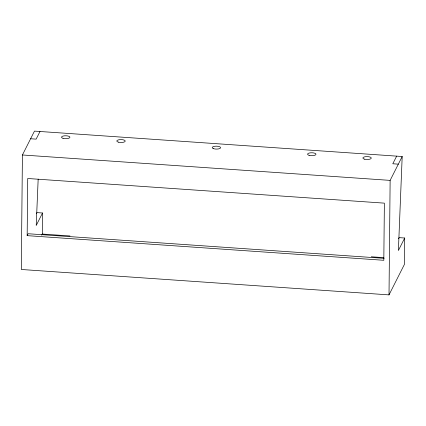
<?xml version="1.0" encoding="UTF-8"?>
<svg xmlns="http://www.w3.org/2000/svg" width="426" height="426" viewBox="0 0 426 426"><rect width="100%" height="100%" fill="white"/><g stroke="black" fill="none" stroke-linecap="round" stroke-linejoin="round"><path stroke-width="0.64" d="M404.7 238.017L398.395 250.499L402.187 156.518L34.474 131.112L22.418 154.979L21.3 269.482L389.013 294.888L404.444 264.338L404.7 238.017L399.173 237.633L398.598 238.768M27.163 235.647L27.722 178.499L384.374 203.143L383.815 260.286L27.163 235.647L28.127 233.736L384.119 258.332M41.721 235.221L42.312 234.055L42.52 212.995L36.987 212.611L36.418 213.745M389.013 294.888L390.131 180.384L402.187 156.518M38.17 179.128L36.215 225.471L42.52 212.995M40.007 131.49L36.146 139.132L30.619 138.748M396.659 156.134L392.799 163.77L398.331 164.154M22.418 154.979L390.131 180.384M42.312 234.055L69.96 235.961M371.318 256.782L383.826 257.65M364.379 159.138A4.212 1.459 0.6 0 0 371.227 158.328A4.212 1.459 0.6 0 0 365.636 156.661A4.212 1.459 0.6 0 0 364.379 159.138M309.084 155.32A4.212 1.459 0.6 0 0 315.932 154.51A4.212 1.459 0.6 0 0 310.341 152.838A4.212 1.459 0.6 0 0 309.084 155.32M213.703 148.727A4.212 1.459 0.6 0 0 220.551 147.918A4.212 1.459 0.6 0 0 214.954 146.251A4.212 1.459 0.6 0 0 213.703 148.727M63.021 138.317A4.212 1.459 0.6 0 0 69.869 137.507A4.212 1.459 0.6 0 0 64.278 135.841A4.212 1.459 0.6 0 0 63.021 138.317M118.316 142.14A4.212 1.459 0.6 0 0 125.164 141.331A4.212 1.459 0.6 0 0 119.573 139.659A4.212 1.459 0.6 0 0 118.316 142.14"/></g></svg>
